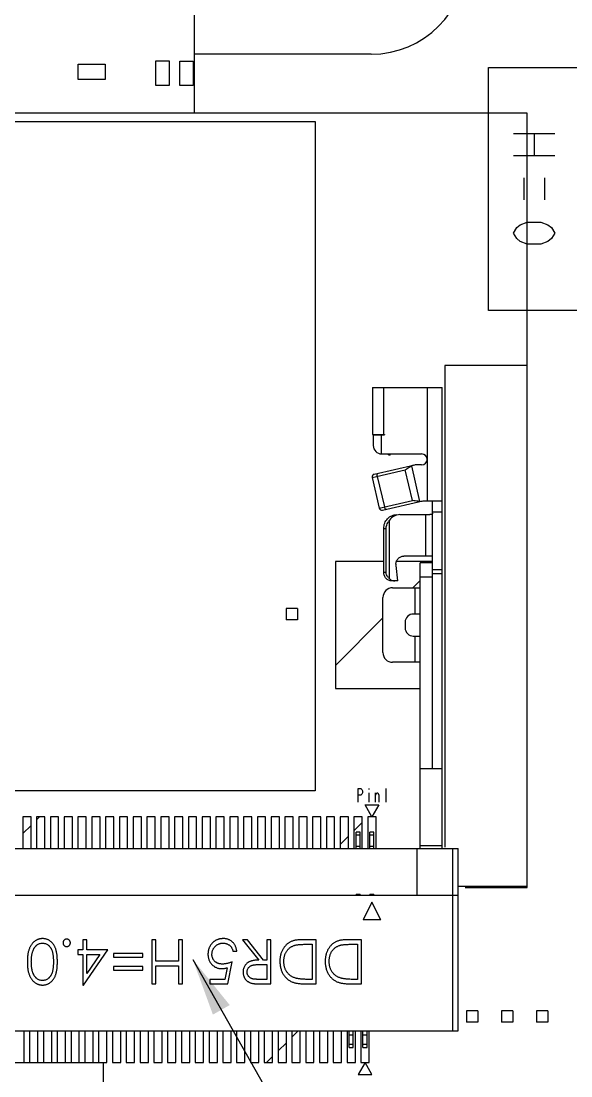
# Model space of a CAD drawing. Header units: millimetres. Extents: x 0 to 841, y 0 to 594.
# Drawn here: x 452.7 to 472.62, y 369.75 to 407.96 of the extents above; entities that cross this region are included whole.
import ezdxf

# ---------------------------------------------------------------- set-up
doc = ezdxf.new("R2010")
doc.units = ezdxf.units.MM
doc.header["$LTSCALE"] = 46.255
doc.layers.get('0').update_dxf_attribs({"linetype": 'CONTINUOUS'})
for name, color, linetype in [('ASSEM_MEM', 7, 'CONTINUOUS'), ('DETAIL', 7, 'CONTINUOUS'), ('TPC12_28', 7, 'CONTINUOUS'), ('TPC12_35', 7, 'CONTINUOUS'), ('TPC12_36', 7, 'CONTINUOUS'), ('TPC12_37', 7, 'CONTINUOUS')]:
    doc.layers.add(name, color=color, linetype=linetype)
doc.styles.get("Standard").update_dxf_attribs({"font": 'txt', "width": 0.8})
doc.dimstyles.get("Standard").update_dxf_attribs({"dimtxt": 3, "dimasz": 2.1, "dimexe": 2, "dimexo": 1, "dimtad": 1, "dimzin": 0, "dimdsep": 46, "dimtxsty": 'STANDARD', "dimblk": '_FILLED', "dimblk1": '_FILLED', "dimblk2": '_FILLED', "dimcen": 0.09, "dimazin": 0, "dimtol": 1, "dimtp": 0.01, "dimtm": 0.01, "dimtfac": 1, "dimtofl": 0, "dimtmove": 0, "dimatfit": 3, "dimldrblk": '_FILLED', "dimfxl": 1, "dimtolj": 1, "dimtzin": 0, "dimarcsym": 0})

# ---------------------------------------------------------------- blocks, each defined once
blk = doc.blocks.new('_FILLED')
at = {"color": 0, "linetype": 'BYBLOCK'}
blk.add_solid([(0, 0), (-1, 0.167), (-1, -0.167)], dxfattribs=at)

msp = doc.modelspace()

# ---------------------------------------------------------------- linework, layer by layer
at = {"layer": 'ASSEM_MEM', "color": 4, "linetype": 'CONTINUOUS'}
for p, q in [((458.977, 427.837), (458.977, 404.622)), ((465.388, 406.76), (458.977, 406.759)), ((469.637, 406.282), (472.937, 406.282)), ((469.637, 397.482), (469.637, 406.282)), ((400.707, 404.322), (463.357, 404.322)), ((471.037, 404.622), (428.819, 404.622)), ((463.357, 404.322), (463.357, 380.082)), ((471.037, 376.572), (471.037, 404.622)), ((472.937, 397.482), (469.637, 397.482)), ((471.037, 395.482), (468.052, 395.482)), ((468.052, 395.482), (468.052, 378.032)), ((465.841, 388.382), (464.087, 388.382)), ((464.087, 388.382), (464.087, 383.782)), ((467.587, 388.382), (466.283, 388.382)), ((467.587, 388.332), (467.587, 388.382)), ((464.087, 383.782), (467.162, 383.782)), ((463.357, 380.082), (400.707, 380.082)), ((465.162, 379.565), (465.662, 379.565)), ((465.412, 379.132), (465.162, 379.565)), ((465.662, 379.565), (465.412, 379.132)), ((453.062, 379.132), (452.762, 379.132)), ((452.762, 379.132), (452.762, 377.982)), ((453.062, 377.982), (453.062, 379.132)), ((453.562, 379.132), (453.262, 379.132)), ((453.262, 379.132), (453.262, 377.982)), ((453.562, 377.982), (453.562, 379.132)), ((454.062, 379.132), (453.762, 379.132)), ((453.762, 379.132), (453.762, 377.982)), ((454.062, 377.982), (454.062, 379.132)), ((454.562, 379.132), (454.262, 379.132)), ((454.262, 379.132), (454.262, 377.982)), ((454.562, 377.982), (454.562, 379.132)), ((455.062, 379.132), (454.762, 379.132)), ((454.762, 379.132), (454.762, 377.982)), ((455.062, 377.982), (455.062, 379.132)), ((455.562, 379.132), (455.262, 379.132)), ((455.262, 379.132), (455.262, 377.982)), ((455.562, 377.982), (455.562, 379.132)), ((456.062, 379.132), (455.762, 379.132)), ((455.762, 379.132), (455.762, 377.982)), ((456.062, 377.982), (456.062, 379.132)), ((456.562, 379.132), (456.262, 379.132)), ((456.262, 379.132), (456.262, 377.982)), ((456.562, 377.982), (456.562, 379.132)), ((457.062, 379.132), (456.762, 379.132)), ((456.762, 379.132), (456.762, 377.982)), ((457.062, 377.982), (457.062, 379.132)), ((457.562, 379.132), (457.262, 379.132)), ((457.262, 379.132), (457.262, 377.982)), ((457.562, 377.982), (457.562, 379.132)), ((458.062, 379.132), (457.762, 379.132)), ((457.762, 379.132), (457.762, 377.982)), ((458.062, 377.982), (458.062, 379.132)), ((458.562, 379.132), (458.262, 379.132)), ((458.262, 379.132), (458.262, 377.982)), ((458.562, 377.982), (458.562, 379.132)), ((459.062, 379.132), (458.762, 379.132)), ((458.762, 379.132), (458.762, 377.982)), ((459.062, 377.982), (459.062, 379.132)), ((459.562, 379.132), (459.262, 379.132)), ((459.262, 379.132), (459.262, 377.982)), ((459.562, 377.982), (459.562, 379.132)), ((460.062, 379.132), (459.762, 379.132)), ((459.762, 379.132), (459.762, 377.982)), ((460.062, 377.982), (460.062, 379.132)), ((460.562, 379.132), (460.262, 379.132)), ((460.262, 379.132), (460.262, 377.982)), ((460.562, 377.982), (460.562, 379.132)), ((461.062, 379.132), (460.762, 379.132)), ((460.762, 379.132), (460.762, 377.982)), ((461.062, 377.982), (461.062, 379.132)), ((461.562, 379.132), (461.262, 379.132)), ((461.262, 379.132), (461.262, 377.982)), ((461.562, 377.982), (461.562, 379.132)), ((462.062, 379.132), (461.762, 379.132)), ((461.762, 379.132), (461.762, 377.982)), ((462.062, 377.982), (462.062, 379.132)), ((462.562, 379.132), (462.262, 379.132)), ((462.262, 379.132), (462.262, 377.982)), ((462.562, 377.982), (462.562, 379.132)), ((463.062, 379.132), (462.762, 379.132)), ((462.762, 379.132), (462.762, 377.982)), ((463.062, 377.982), (463.062, 379.132)), ((463.562, 379.132), (463.262, 379.132)), ((463.262, 379.132), (463.262, 377.982)), ((463.562, 377.982), (463.562, 379.132)), ((464.062, 379.132), (463.762, 379.132)), ((463.762, 379.132), (463.762, 377.982)), ((464.062, 377.982), (464.062, 379.132)), ((464.562, 379.132), (464.262, 379.132)), ((464.262, 379.132), (464.262, 377.982)), ((464.562, 377.982), (464.562, 379.132)), ((465.062, 379.132), (464.762, 379.132)), ((464.762, 379.132), (464.762, 377.982)), ((465.062, 377.982), (465.062, 379.132)), ((465.562, 379.132), (465.262, 379.132)), ((465.262, 379.132), (465.262, 377.982)), ((465.562, 377.982), (465.562, 379.132)), ((471.037, 376.612), (468.537, 376.612)), ((468.792, 376.572), (471.037, 376.572)), ((452.812, 370.232), (452.812, 371.382)), ((453.012, 371.382), (453.012, 370.232)), ((453.312, 370.232), (453.312, 371.382)), ((453.512, 371.382), (453.512, 370.232)), ((453.812, 370.232), (453.812, 371.382)), ((454.012, 371.382), (454.012, 370.232)), ((454.312, 370.232), (454.312, 371.382)), ((454.512, 371.382), (454.512, 370.232)), ((454.812, 370.232), (454.812, 371.382)), ((455.012, 371.382), (455.012, 370.232)), ((455.312, 370.232), (455.312, 371.382)), ((455.512, 371.382), (455.512, 370.232)), ((455.812, 370.232), (455.812, 371.382)), ((456.012, 371.382), (456.012, 370.232)), ((456.312, 370.232), (456.312, 371.382)), ((456.512, 371.382), (456.512, 370.232)), ((456.812, 370.232), (456.812, 371.382)), ((457.012, 371.382), (457.012, 370.232)), ((457.312, 370.232), (457.312, 371.382)), ((457.512, 371.382), (457.512, 370.232)), ((457.812, 370.232), (457.812, 371.382)), ((458.012, 371.382), (458.012, 370.232)), ((458.312, 370.232), (458.312, 371.382)), ((458.512, 371.382), (458.512, 370.232)), ((458.812, 370.232), (458.812, 371.382)), ((459.012, 371.382), (459.012, 370.232)), ((459.312, 370.232), (459.312, 371.382)), ((459.512, 371.382), (459.512, 370.232)), ((459.812, 370.232), (459.812, 371.382)), ((460.012, 371.382), (460.012, 370.232)), ((460.312, 370.232), (460.312, 371.382)), ((460.512, 371.382), (460.512, 370.232)), ((460.812, 370.232), (460.812, 371.382)), ((461.012, 371.382), (461.012, 370.232)), ((461.312, 370.232), (461.312, 371.382)), ((461.512, 371.382), (461.512, 370.232)), ((461.812, 370.232), (461.812, 371.382)), ((462.012, 371.382), (462.012, 370.232)), ((462.312, 370.232), (462.312, 371.382)), ((462.512, 371.382), (462.512, 370.232)), ((462.812, 370.232), (462.812, 371.382)), ((463.012, 371.382), (463.012, 370.232)), ((463.312, 370.232), (463.312, 371.382)), ((463.512, 371.382), (463.512, 370.232)), ((463.812, 370.232), (463.812, 371.382)), ((464.012, 371.382), (464.012, 370.232)), ((464.312, 370.232), (464.312, 371.382)), ((464.512, 371.382), (464.512, 370.232)), ((464.812, 370.232), (464.812, 371.382)), ((465.012, 371.382), (465.012, 370.232)), ((465.312, 370.232), (465.312, 371.382)), ((395.537, 370.232), (455.812, 370.232)), ((455.677, 370.232), (455.677, 361.972)), ((456.012, 370.232), (456.312, 370.232)), ((456.512, 370.232), (456.812, 370.232)), ((457.012, 370.232), (457.312, 370.232)), ((457.512, 370.232), (457.812, 370.232)), ((458.012, 370.232), (458.312, 370.232)), ((458.512, 370.232), (458.812, 370.232)), ((459.012, 370.232), (459.312, 370.232)), ((459.512, 370.232), (459.812, 370.232)), ((460.012, 370.232), (460.312, 370.232)), ((460.512, 370.232), (460.812, 370.232)), ((461.012, 370.232), (461.312, 370.232)), ((461.512, 370.232), (461.812, 370.232)), ((462.012, 370.232), (462.312, 370.232)), ((462.512, 370.232), (462.812, 370.232)), ((463.012, 370.232), (463.312, 370.232)), ((463.512, 370.232), (463.812, 370.232)), ((464.012, 370.232), (464.312, 370.232)), ((464.512, 370.232), (464.812, 370.232)), ((465.162, 370.232), (464.912, 369.799)), ((465.012, 370.232), (465.312, 370.232)), ((465.412, 369.799), (465.162, 370.232)), ((464.912, 369.799), (465.412, 369.799))]:
    msp.add_line(p, q, dxfattribs=at)
at = {"layer": 'ASSEM_MEM', "color": 7, "linetype": 'CONTINUOUS'}
for p, q in [((454.774, 406.404), (455.752, 406.404)), ((454.774, 405.845), (454.774, 406.404)), ((455.752, 406.404), (455.752, 405.845)), ((457.588, 406.52), (458.071, 406.52)), ((457.588, 405.631), (457.588, 406.52)), ((458.071, 406.52), (458.071, 405.631)), ((458.452, 406.513), (458.934, 406.513)), ((458.452, 405.624), (458.452, 406.513)), ((458.934, 406.513), (458.934, 405.624)), ((455.752, 405.845), (454.774, 405.845)), ((458.071, 405.631), (457.588, 405.631)), ((458.934, 405.624), (458.452, 405.624)), ((465.439, 394.682), (467.962, 394.682)), ((465.439, 394.682), (465.439, 392.982)), ((467.962, 377.982), (467.962, 394.682)), ((465.439, 392.982), (465.862, 392.982)), ((465.462, 392.972), (465.862, 392.972)), ((465.462, 392.972), (465.462, 392.582)), ((465.862, 392.982), (465.862, 392.972)), ((465.762, 392.282), (467.212, 392.282)), ((465.979, 392.282), (466.051, 392.231)), ((466.086, 392.282), (466.051, 392.231)), ((465.497, 391.544), (466.962, 391.882)), ((467.212, 391.882), (466.962, 391.882)), ((465.422, 391.424), (465.677, 390.319)), ((465.797, 390.244), (467.262, 390.582)), ((467.262, 390.582), (467.961, 390.582)), ((467.612, 380.882), (467.612, 390.579)), ((466.426, 390.082), (467.509, 390.082)), ((465.841, 387.982), (465.841, 389.582)), ((466.35, 387.682), (466.285, 388.245)), ((467.612, 388.582), (466.567, 388.582)), ((467.612, 388.332), (467.162, 388.332)), ((467.162, 377.982), (467.162, 388.332)), ((466.35, 387.682), (466.126, 387.682)), ((466.162, 387.432), (467.16, 387.432)), ((465.812, 385.082), (465.812, 387.082)), ((467.162, 386.482), (466.912, 386.482)), ((466.612, 386.182), (466.612, 385.982)), ((466.912, 385.682), (467.162, 385.682)), ((467.162, 384.732), (466.162, 384.732)), ((467.162, 380.882), (467.962, 380.882)), ((464.987, 378.582), (464.837, 378.582)), ((464.837, 377.982), (464.837, 378.582)), ((464.987, 377.982), (464.987, 378.582)), ((465.487, 378.582), (465.337, 378.582)), ((465.337, 377.982), (465.337, 378.582)), ((465.487, 377.982), (465.487, 378.582)), ((395.537, 377.982), (468.537, 377.982)), ((467.037, 377.982), (467.037, 376.302)), ((467.963, 378.082), (467.162, 378.082)), ((468.537, 371.382), (468.537, 377.982)), ((395.537, 376.302), (468.537, 376.302)), ((464.987, 376.322), (464.837, 376.322)), ((464.837, 376.302), (464.837, 376.322)), ((464.987, 376.322), (464.987, 376.302)), ((465.411, 376.045), (465.091, 375.405)), ((465.487, 376.322), (465.337, 376.322)), ((465.337, 376.302), (465.337, 376.322)), ((465.731, 375.405), (465.411, 376.045)), ((465.487, 376.322), (465.487, 376.302)), ((465.731, 375.405), (465.091, 375.405)), ((455.083, 374.682), (454.94, 374.682)), ((454.94, 374.682), (454.94, 374.313)), ((455.083, 374.313), (455.083, 374.682)), ((457.586, 374.682), (457.442, 374.682)), ((457.442, 374.682), (457.442, 373.082)), ((457.586, 373.902), (457.586, 374.682)), ((458.55, 374.682), (458.406, 374.682)), ((458.406, 374.682), (458.406, 373.902)), ((458.55, 373.082), (458.55, 374.682)), ((460.902, 374.682), (460.724, 374.682)), ((460.724, 374.682), (461.312, 373.943)), ((461.49, 373.943), (460.902, 374.682)), ((461.75, 374.682), (461.606, 374.682)), ((461.606, 374.682), (461.606, 373.943)), ((461.75, 373.082), (461.75, 374.682)), ((463.391, 374.682), (462.895, 374.682)), ((463.064, 374.518), (463.247, 374.518)), ((463.247, 374.518), (463.247, 373.246)), ((463.391, 373.082), (463.391, 374.682)), ((465.032, 374.682), (464.536, 374.682)), ((464.705, 374.518), (464.888, 374.518)), ((464.888, 374.518), (464.888, 373.246)), ((465.032, 373.082), (465.032, 374.682)), ((454.94, 374.313), (454.755, 374.313)), ((454.755, 374.313), (454.755, 374.148)), ((454.755, 374.148), (454.94, 374.148)), ((454.94, 374.148), (454.94, 373.041)), ((454.969, 373.041), (455.842, 374.313)), ((455.842, 374.313), (455.083, 374.313)), ((455.083, 374.148), (455.56, 374.148)), ((455.083, 373.454), (455.083, 374.148)), ((455.56, 374.148), (455.083, 373.454)), ((457.114, 374.189), (456.047, 374.189)), ((456.047, 374.189), (456.047, 374.046)), ((457.114, 374.046), (457.114, 374.189)), ((460.376, 374.272), (460.519, 374.272)), ((456.047, 374.046), (457.114, 374.046)), ((457.114, 373.718), (456.047, 373.718)), ((456.047, 373.718), (456.047, 373.574)), ((457.114, 373.574), (457.114, 373.718)), ((458.406, 373.902), (457.586, 373.902)), ((457.586, 373.738), (458.406, 373.738)), ((457.586, 373.082), (457.586, 373.738)), ((458.406, 373.738), (458.406, 373.082)), ((460.191, 373.082), (460.355, 373.882)), ((461.313, 373.781), (461.606, 373.779)), ((461.606, 373.943), (461.49, 373.943)), ((461.606, 373.779), (461.606, 373.246)), ((456.047, 373.574), (457.114, 373.574)), ((460.165, 373.667), (460.079, 373.246)), ((454.94, 373.041), (454.969, 373.041)), ((457.442, 373.082), (457.586, 373.082)), ((458.406, 373.082), (458.55, 373.082)), ((460.079, 373.246), (459.535, 373.246)), ((459.535, 373.246), (459.535, 373.082)), ((459.535, 373.082), (460.191, 373.082)), ((461.606, 373.246), (461.306, 373.246)), ((461.43, 373.082), (461.75, 373.082)), ((463.068, 373.082), (463.391, 373.082)), ((463.247, 373.246), (463.135, 373.246)), ((464.709, 373.082), (465.032, 373.082)), ((464.888, 373.246), (464.776, 373.246)), ((395.537, 371.382), (468.537, 371.382)), ((464.587, 370.782), (464.587, 371.382)), ((464.737, 370.782), (464.737, 371.382)), ((465.087, 370.782), (465.087, 371.382)), ((465.237, 370.782), (465.237, 371.382)), ((464.587, 370.782), (464.737, 370.782)), ((465.087, 370.782), (465.237, 370.782))]:
    msp.add_line(p, q, dxfattribs=at)
at = {"layer": 'ASSEM_MEM', "color": 40, "linetype": 'CONTINUOUS'}
for p, q in [((472.037, 403.882), (470.537, 403.882)), ((471.287, 403.882), (471.287, 403.082)), ((472.037, 403.082), (470.537, 403.082)), ((470.912, 402.282), (470.912, 401.482)), ((471.662, 402.282), (471.662, 401.482)), ((470.537, 400.282), (470.662, 400.482)), ((470.662, 400.482), (470.787, 400.582)), ((470.787, 400.582), (471.037, 400.682)), ((471.037, 400.682), (471.537, 400.682)), ((471.537, 400.682), (471.787, 400.582)), ((471.787, 400.582), (471.912, 400.482)), ((471.912, 400.482), (472.037, 400.282)), ((470.662, 400.082), (470.537, 400.282)), ((472.037, 400.282), (471.912, 400.082)), ((470.787, 399.982), (470.662, 400.082)), ((471.037, 399.882), (470.787, 399.982)), ((471.537, 399.882), (471.037, 399.882)), ((471.787, 399.982), (471.537, 399.882)), ((471.912, 400.082), (471.787, 399.982)), ((464.912, 380.165), (465.008, 380.165)), ((464.912, 379.665), (464.912, 380.165)), ((465.008, 379.915), (464.912, 379.915)), ((465.008, 380.165), (465.047, 380.123)), ((465.047, 379.956), (465.008, 379.915)), ((465.047, 380.123), (465.066, 380.081)), ((465.066, 379.998), (465.047, 379.956)), ((465.066, 380.081), (465.066, 379.998)), ((465.297, 380.165), (465.297, 380.123)), ((465.297, 379.998), (465.297, 379.665)), ((465.547, 379.665), (465.547, 379.998)), ((465.547, 379.915), (465.585, 379.998)), ((465.585, 379.998), (465.624, 379.998)), ((465.624, 379.998), (465.662, 379.915)), ((465.662, 379.915), (465.662, 379.665)), ((465.912, 380.165), (465.912, 379.665))]:
    msp.add_line(p, q, dxfattribs=at)
at = {"layer": 'ASSEM_MEM', "color": 9, "linetype": 'CONTINUOUS'}
for p, q in [((465.839, 392.982), (465.839, 394.682)), ((467.412, 394.682), (467.412, 390.582)), ((465.762, 392.282), (465.762, 392.972)), ((465.422, 391.424), (466.622, 391.701)), ((466.877, 390.596), (466.622, 391.701)), ((466.845, 391.846), (467.141, 390.562)), ((465.608, 391.467), (465.863, 390.362)), ((465.677, 390.319), (466.877, 390.596)), ((467.612, 390.183), (467.962, 390.183)), ((466.047, 387.758), (466.047, 389.882)), ((467.349, 390.082), (467.349, 388.582)), ((465.841, 389.582), (465.92, 389.582)), ((465.92, 389.582), (465.92, 387.982)), ((465.92, 387.982), (465.841, 387.982)), ((467.962, 388.084), (467.612, 388.084)), ((467.612, 387.945), (467.962, 387.945)), ((467.162, 387.832), (467.612, 387.832)), ((466.962, 387.432), (466.962, 386.482)), ((466.962, 385.682), (466.962, 384.732)), ((464.837, 378.482), (464.987, 378.482)), ((465.337, 378.482), (465.487, 378.482)), ((464.987, 378.056), (464.837, 378.056)), ((465.487, 378.056), (465.337, 378.056)), ((468.337, 377.982), (468.337, 371.382)), ((464.587, 371.232), (464.737, 371.232)), ((465.087, 371.232), (465.237, 371.232)), ((464.737, 370.882), (464.587, 370.882)), ((465.237, 370.882), (465.087, 370.882))]:
    msp.add_line(p, q, dxfattribs=at)
at = {"layer": 'ASSEM_MEM', "color": 2, "linetype": 'CONTINUOUS'}
for p, q in [((466.898, 387.432), (467.162, 387.696)), ((464.087, 384.621), (465.812, 386.346)), ((453.262, 379.025), (453.369, 379.132)), ((452.762, 378.525), (453.062, 378.825)), ((464.762, 378.632), (465.062, 378.932)), ((464.262, 378.132), (464.562, 378.432)), ((462.512, 371.152), (462.742, 371.382)), ((462.012, 370.652), (462.312, 370.952)), ((461.592, 370.232), (461.812, 370.452))]:
    msp.add_line(p, q, dxfattribs=at)
at = {"layer": 'ASSEM_MEM', "color": 4, "linetype": 'CONTINUOUS'}
msp.add_arc((465.387, 410.212), 3.452, 270.01, 90.01, dxfattribs=at)
at = {"layer": 'ASSEM_MEM', "color": 7, "linetype": 'CONTINUOUS'}
for centre, radius, start, end in [((465.762, 392.582), 0.3, 180, 270), ((467.212, 392.082), 0.2, 270, 90), ((468.222, 389.693), 2.567, 127.9918, 128.5374), ((465.52, 391.446), 0.1, 102.9946, 192.9946), ((465.775, 390.341), 0.1, 192.9946, 282.9946), ((466.751, 389.379), 0.865, 144.5067, 148.3039), ((466.599, 388.282), 0.316, 180.0016, 186.6395), ((466.36, 388.09), 0.456, 220.9533, 226.7015), ((466.162, 387.082), 0.35, 89.996, 180.0015), ((466.912, 386.182), 0.3, 89.9965, 180.0002), ((466.912, 385.982), 0.3, 179.9965, 270.0002), ((466.162, 385.082), 0.35, 179.996, 270.0015)]:
    msp.add_arc(centre, radius, start, end, dxfattribs=at)
for centre, major_axis, start_param, end_param in [((466.952, 391.777), (-0.215, -0.05), -1.570796, -1.158695), ((467.207, 390.672), (0.215, 0.05), -1.982898, -1.570796)]:
    msp.add_ellipse(centre, major_axis=major_axis, ratio=0.45399, start_param=start_param, end_param=end_param, dxfattribs=at)
for points, knots in [([(466.642, 391.716), (466.657, 391.728), (466.721, 391.777), (466.789, 391.821), (466.845, 391.846)], [0, 0, 0, 0, 0.241934, 1, 1, 1, 1]), ([(467.141, 390.562), (467.119, 390.562), (467.03, 390.564), (466.942, 390.581), (466.877, 390.596)], [0, 0, 0, 0, 0.257691, 1, 1, 1, 1]), ([(467.962, 390.579), (467.962, 390.58), (467.962, 390.581), (467.961, 390.582), (467.961, 390.582)], [0, 0, 0, 0, 0.587776, 1, 1, 1, 1]), ([(465.841, 389.582), (465.841, 389.647), (465.866, 389.777), (465.97, 389.943), (466.128, 390.055), (466.254, 390.082), (466.316, 390.082)], [0, 0, 0, 0, 0.256098, 0.508612, 0.756086, 1, 1, 1, 1]), ([(465.92, 389.582), (465.923, 389.603), (465.942, 389.692), (465.979, 389.776), (466.015, 389.834)], [0, 0, 0, 0, 0.241916, 1, 1, 1, 1]), ([(466.426, 390.082), (466.354, 390.082), (466.205, 390.043), (466.09, 389.942), (466.047, 389.882)], [0, 0, 0, 0, 0.495221, 1, 1, 1, 1]), ([(467.565, 390.085), (467.561, 390.084), (467.542, 390.082), (467.523, 390.082), (467.509, 390.082)], [0, 0, 0, 0, 0.222212, 1, 1, 1, 1]), ([(467.612, 390.129), (467.612, 390.118), (467.603, 390.093), (467.578, 390.087), (467.565, 390.085)], [0, 0, 0, 0, 0.449182, 1, 1, 1, 1]), ([(466.283, 388.282), (466.283, 388.321), (466.297, 388.399), (466.36, 388.498), (466.455, 388.566), (466.53, 388.582), (466.567, 388.582)], [0, 0, 0, 0, 0.256084, 0.508613, 0.756099, 1, 1, 1, 1]), ([(466.126, 387.682), (466.089, 387.682), (466.013, 387.698), (465.919, 387.765), (465.856, 387.865), (465.841, 387.943), (465.841, 387.982)], [0, 0, 0, 0, 0.243901, 0.491387, 0.743916, 1, 1, 1, 1]), ([(466.015, 387.791), (466.003, 387.805), (465.96, 387.862), (465.93, 387.93), (465.92, 387.982)], [0, 0, 0, 0, 0.264285, 1, 1, 1, 1]), ([(466.047, 387.758), (466.06, 387.746), (466.114, 387.703), (466.185, 387.682), (466.237, 387.682)], [0, 0, 0, 0, 0.254856, 1, 1, 1, 1]), ([(453.482, 374.723), (453.469, 374.723), (453.444, 374.722), (453.406, 374.717), (453.369, 374.711), (453.334, 374.701), (453.299, 374.688), (453.265, 374.672), (453.232, 374.653), (453.2, 374.632), (453.169, 374.608), (453.14, 374.581), (453.112, 374.552), (453.086, 374.519), (453.062, 374.484), (453.04, 374.446), (453.02, 374.405), (453.001, 374.362), (452.984, 374.315), (452.97, 374.265), (452.957, 374.21), (452.947, 374.152), (452.939, 374.09), (452.933, 374.024), (452.93, 373.955), (452.93, 373.907), (452.929, 373.882)], [0, 0, 0, 0, 0.033824, 0.067298, 0.10028, 0.133019, 0.165736, 0.198792, 0.232372, 0.266409, 0.301016, 0.336196, 0.371972, 0.408574, 0.446394, 0.485225, 0.525372, 0.567224, 0.611081, 0.65775, 0.70702, 0.759235, 0.814484, 0.873227, 0.934937, 1, 1, 1, 1]), ([(453.134, 374.284), (453.138, 374.295), (453.146, 374.317), (453.16, 374.348), (453.176, 374.377), (453.193, 374.404), (453.211, 374.429), (453.231, 374.452), (453.253, 374.472), (453.282, 374.496), (453.322, 374.521), (453.372, 374.542), (453.424, 374.557), (453.459, 374.558), (453.477, 374.559)], [0, 0, 0, 0, 0.075949, 0.148549, 0.218996, 0.286119, 0.351826, 0.416074, 0.478265, 0.540325, 0.660405, 0.774606, 0.887187, 1, 1, 1, 1]), ([(453.477, 374.559), (453.494, 374.558), (453.53, 374.556), (453.582, 374.542), (453.632, 374.52), (453.672, 374.495), (453.703, 374.47), (453.725, 374.45), (453.745, 374.427), (453.764, 374.402), (453.781, 374.375), (453.797, 374.346), (453.811, 374.315), (453.825, 374.282), (453.836, 374.246), (453.846, 374.206), (453.854, 374.161), (453.861, 374.113), (453.866, 374.061), (453.87, 374.005), (453.873, 373.945), (453.873, 373.903), (453.873, 373.882)], [0, 0, 0, 0, 0.060034, 0.120278, 0.182348, 0.247919, 0.281641, 0.315701, 0.350322, 0.385703, 0.421819, 0.459196, 0.497866, 0.538301, 0.58121, 0.628183, 0.679403, 0.734699, 0.794074, 0.858416, 0.927049, 1, 1, 1, 1]), ([(454.017, 373.882), (454.016, 373.908), (454.016, 373.957), (454.013, 374.029), (454.008, 374.097), (454, 374.161), (453.99, 374.22), (453.979, 374.275), (453.965, 374.325), (453.949, 374.371), (453.931, 374.414), (453.911, 374.454), (453.889, 374.491), (453.866, 374.525), (453.842, 374.556), (453.815, 374.586), (453.787, 374.612), (453.757, 374.635), (453.726, 374.655), (453.694, 374.673), (453.661, 374.689), (453.627, 374.701), (453.592, 374.711), (453.556, 374.718), (453.519, 374.722), (453.494, 374.723), (453.482, 374.723)], [0, 0, 0, 0, 0.068113, 0.132564, 0.193427, 0.250218, 0.303569, 0.353576, 0.400235, 0.443586, 0.484619, 0.524292, 0.56238, 0.599049, 0.63494, 0.669782, 0.704009, 0.737842, 0.771098, 0.803896, 0.836415, 0.868639, 0.900715, 0.933378, 0.966213, 1, 1, 1, 1]), ([(454.355, 374.702), (454.346, 374.702), (454.329, 374.701), (454.303, 374.693), (454.281, 374.681), (454.26, 374.664), (454.244, 374.643), (454.23, 374.62), (454.223, 374.595), (454.222, 374.578), (454.222, 374.569)], [0, 0, 0, 0, 0.127702, 0.250774, 0.372756, 0.500016, 0.62846, 0.751179, 0.873822, 1, 1, 1, 1]), ([(454.222, 374.569), (454.222, 374.56), (454.223, 374.542), (454.23, 374.517), (454.243, 374.494), (454.26, 374.474), (454.281, 374.457), (454.303, 374.444), (454.329, 374.437), (454.346, 374.436), (454.355, 374.436)], [0, 0, 0, 0, 0.129041, 0.251508, 0.374052, 0.50113, 0.628208, 0.750014, 0.872481, 1, 1, 1, 1]), ([(454.488, 374.569), (454.488, 374.578), (454.487, 374.595), (454.479, 374.62), (454.467, 374.643), (454.45, 374.664), (454.43, 374.681), (454.406, 374.693), (454.381, 374.701), (454.364, 374.702), (454.355, 374.702)], [0, 0, 0, 0, 0.126232, 0.249357, 0.37139, 0.499889, 0.627204, 0.750586, 0.872243, 1, 1, 1, 1]), ([(454.355, 374.436), (454.364, 374.436), (454.381, 374.437), (454.407, 374.444), (454.43, 374.457), (454.45, 374.474), (454.467, 374.494), (454.479, 374.517), (454.487, 374.542), (454.488, 374.56), (454.488, 374.569)], [0, 0, 0, 0, 0.127574, 0.248624, 0.371829, 0.498962, 0.626095, 0.747954, 0.870903, 1, 1, 1, 1]), ([(460.031, 374.723), (460.018, 374.723), (459.991, 374.722), (459.952, 374.719), (459.914, 374.713), (459.878, 374.706), (459.842, 374.696), (459.808, 374.683), (459.775, 374.669), (459.743, 374.653), (459.713, 374.634), (459.684, 374.613), (459.657, 374.591), (459.631, 374.567), (459.608, 374.54), (459.585, 374.512), (459.565, 374.482), (459.546, 374.45), (459.529, 374.416), (459.514, 374.382), (459.501, 374.347), (459.491, 374.311), (459.483, 374.274), (459.477, 374.236), (459.474, 374.198), (459.473, 374.172), (459.473, 374.159)], [0, 0, 0, 0, 0.045086, 0.089255, 0.132243, 0.17425, 0.215459, 0.256062, 0.296449, 0.336771, 0.376906, 0.416433, 0.456138, 0.495926, 0.535754, 0.576076, 0.617285, 0.659151, 0.701562, 0.743702, 0.785445, 0.827446, 0.869882, 0.912566, 0.955986, 1, 1, 1, 1]), ([(459.617, 374.153), (459.617, 374.167), (459.618, 374.195), (459.623, 374.236), (459.633, 374.275), (459.646, 374.312), (459.663, 374.348), (459.683, 374.382), (459.708, 374.413), (459.736, 374.443), (459.766, 374.47), (459.799, 374.494), (459.832, 374.514), (459.867, 374.53), (459.904, 374.543), (459.942, 374.552), (459.982, 374.558), (460.009, 374.558), (460.023, 374.559)], [0, 0, 0, 0, 0.06671, 0.130913, 0.19326, 0.254908, 0.316089, 0.377705, 0.440242, 0.504053, 0.568301, 0.630339, 0.691695, 0.751784, 0.81232, 0.873575, 0.935793, 1, 1, 1, 1]), ([(460.023, 374.559), (460.037, 374.558), (460.065, 374.558), (460.106, 374.55), (460.147, 374.539), (460.185, 374.523), (460.222, 374.504), (460.255, 374.481), (460.285, 374.455), (460.31, 374.427), (460.332, 374.394), (460.35, 374.357), (460.365, 374.316), (460.372, 374.287), (460.376, 374.272)], [0, 0, 0, 0, 0.084794, 0.168742, 0.253267, 0.338489, 0.422631, 0.503491, 0.581382, 0.65782, 0.735623, 0.818006, 0.905313, 1, 1, 1, 1]), ([(460.519, 374.272), (460.517, 374.288), (460.512, 374.32), (460.5, 374.366), (460.485, 374.411), (460.467, 374.453), (460.445, 374.493), (460.42, 374.53), (460.392, 374.565), (460.36, 374.598), (460.326, 374.627), (460.289, 374.652), (460.251, 374.674), (460.211, 374.692), (460.169, 374.706), (460.124, 374.715), (460.078, 374.722), (460.047, 374.722), (460.031, 374.723)], [0, 0, 0, 0, 0.067653, 0.133197, 0.197015, 0.259289, 0.321332, 0.382658, 0.444117, 0.506477, 0.568385, 0.629234, 0.689363, 0.749276, 0.809764, 0.871292, 0.934579, 1, 1, 1, 1]), ([(462.895, 374.682), (462.872, 374.682), (462.826, 374.681), (462.759, 374.677), (462.696, 374.67), (462.637, 374.661), (462.583, 374.649), (462.532, 374.634), (462.485, 374.616), (462.442, 374.596), (462.403, 374.572), (462.365, 374.546), (462.329, 374.516), (462.295, 374.484), (462.263, 374.449), (462.233, 374.41), (462.205, 374.369), (462.179, 374.325), (462.155, 374.279), (462.135, 374.23), (462.117, 374.18), (462.103, 374.128), (462.091, 374.074), (462.084, 374.018), (462.079, 373.961), (462.078, 373.922), (462.078, 373.902)], [0, 0, 0, 0, 0.055037, 0.106928, 0.156011, 0.202185, 0.245558, 0.286533, 0.325147, 0.361673, 0.397287, 0.433066, 0.468805, 0.505262, 0.541925, 0.57988, 0.618417, 0.658386, 0.69892, 0.739756, 0.781177, 0.822976, 0.865705, 0.909193, 0.953919, 1, 1, 1, 1]), ([(462.606, 374.477), (462.618, 374.48), (462.643, 374.488), (462.685, 374.496), (462.732, 374.502), (462.787, 374.508), (462.847, 374.512), (462.914, 374.515), (462.987, 374.517), (463.037, 374.518), (463.064, 374.518)], [0, 0, 0, 0, 0.078677, 0.170258, 0.274976, 0.393254, 0.524451, 0.669372, 0.828099, 1, 1, 1, 1]), ([(464.536, 374.682), (464.513, 374.682), (464.467, 374.681), (464.4, 374.677), (464.337, 374.67), (464.278, 374.661), (464.224, 374.649), (464.173, 374.634), (464.126, 374.616), (464.083, 374.596), (464.044, 374.572), (464.006, 374.546), (463.97, 374.516), (463.936, 374.484), (463.904, 374.449), (463.874, 374.41), (463.846, 374.369), (463.82, 374.325), (463.796, 374.279), (463.776, 374.23), (463.758, 374.18), (463.744, 374.128), (463.733, 374.074), (463.725, 374.018), (463.72, 373.961), (463.719, 373.922), (463.719, 373.902)], [0, 0, 0, 0, 0.055037, 0.106928, 0.156011, 0.202185, 0.245558, 0.286533, 0.325147, 0.361673, 0.397287, 0.433066, 0.468805, 0.505262, 0.541925, 0.57988, 0.618417, 0.658386, 0.69892, 0.739756, 0.781177, 0.822976, 0.865705, 0.909193, 0.953919, 1, 1, 1, 1]), ([(464.247, 374.477), (464.259, 374.48), (464.284, 374.488), (464.326, 374.496), (464.373, 374.502), (464.428, 374.508), (464.488, 374.512), (464.555, 374.515), (464.628, 374.517), (464.678, 374.518), (464.705, 374.518)], [0, 0, 0, 0, 0.078677, 0.170258, 0.274976, 0.393254, 0.524451, 0.669372, 0.828099, 1, 1, 1, 1]), ([(453.073, 373.882), (453.073, 373.901), (453.074, 373.939), (453.076, 373.995), (453.081, 374.048), (453.087, 374.099), (453.096, 374.149), (453.106, 374.196), (453.119, 374.241), (453.129, 374.27), (453.134, 374.284)], [0, 0, 0, 0, 0.141157, 0.277773, 0.409244, 0.535676, 0.657497, 0.775458, 0.889412, 1, 1, 1, 1]), ([(459.473, 374.159), (459.473, 374.14), (459.474, 374.104), (459.481, 374.05), (459.492, 373.999), (459.508, 373.95), (459.528, 373.904), (459.552, 373.861), (459.582, 373.82), (459.615, 373.782), (459.651, 373.748), (459.691, 373.718), (459.732, 373.692), (459.776, 373.672), (459.823, 373.656), (459.872, 373.644), (459.924, 373.637), (459.959, 373.636), (459.977, 373.636)], [0, 0, 0, 0, 0.068955, 0.135222, 0.199238, 0.26174, 0.322744, 0.383933, 0.444896, 0.507119, 0.569232, 0.629629, 0.689185, 0.748719, 0.809106, 0.870606, 0.934192, 1, 1, 1, 1]), ([(460.003, 373.8), (459.988, 373.8), (459.96, 373.801), (459.92, 373.805), (459.881, 373.813), (459.845, 373.823), (459.811, 373.838), (459.778, 373.854), (459.749, 373.874), (459.721, 373.897), (459.697, 373.923), (459.675, 373.95), (459.657, 373.979), (459.642, 374.01), (459.631, 374.043), (459.622, 374.078), (459.617, 374.115), (459.617, 374.14), (459.617, 374.153)], [0, 0, 0, 0, 0.072963, 0.141945, 0.208532, 0.272587, 0.335035, 0.395882, 0.4567, 0.517313, 0.577339, 0.63623, 0.69437, 0.752784, 0.81164, 0.872084, 0.934649, 1, 1, 1, 1]), ([(462.222, 373.902), (462.222, 373.919), (462.223, 373.954), (462.228, 374.005), (462.235, 374.055), (462.247, 374.102), (462.261, 374.147), (462.279, 374.19), (462.3, 374.23), (462.324, 374.269), (462.351, 374.305), (462.38, 374.339), (462.412, 374.369), (462.446, 374.397), (462.483, 374.421), (462.521, 374.443), (462.563, 374.462), (462.592, 374.472), (462.606, 374.477)], [0, 0, 0, 0, 0.071536, 0.140328, 0.207105, 0.272194, 0.335537, 0.397697, 0.459149, 0.520469, 0.581118, 0.64032, 0.699421, 0.758217, 0.816875, 0.876662, 0.937585, 1, 1, 1, 1]), ([(463.863, 373.902), (463.863, 373.919), (463.864, 373.954), (463.869, 374.005), (463.877, 374.055), (463.888, 374.102), (463.902, 374.147), (463.92, 374.19), (463.941, 374.23), (463.965, 374.269), (463.992, 374.305), (464.021, 374.339), (464.053, 374.369), (464.087, 374.397), (464.124, 374.421), (464.162, 374.443), (464.204, 374.462), (464.233, 374.472), (464.247, 374.477)], [0, 0, 0, 0, 0.071536, 0.140328, 0.207105, 0.272194, 0.335537, 0.397697, 0.459149, 0.520469, 0.581118, 0.64032, 0.699421, 0.758217, 0.816875, 0.876662, 0.937585, 1, 1, 1, 1]), ([(452.929, 373.882), (452.93, 373.858), (452.93, 373.81), (452.933, 373.74), (452.939, 373.674), (452.947, 373.611), (452.957, 373.553), (452.97, 373.498), (452.985, 373.448), (453.002, 373.4), (453.021, 373.357), (453.041, 373.316), (453.064, 373.278), (453.088, 373.243), (453.114, 373.211), (453.141, 373.181), (453.17, 373.154), (453.201, 373.13), (453.233, 373.109), (453.266, 373.091), (453.299, 373.075), (453.334, 373.063), (453.37, 373.053), (453.406, 373.046), (453.444, 373.041), (453.469, 373.041), (453.482, 373.041)], [0, 0, 0, 0, 0.065278, 0.127205, 0.186168, 0.241675, 0.294115, 0.343609, 0.390387, 0.434463, 0.476646, 0.517002, 0.555936, 0.593716, 0.630057, 0.665601, 0.700745, 0.734917, 0.768681, 0.802087, 0.834849, 0.867433, 0.900138, 0.932806, 0.966212, 1, 1, 1, 1]), ([(453.477, 373.205), (453.459, 373.206), (453.424, 373.208), (453.373, 373.221), (453.323, 373.244), (453.283, 373.269), (453.252, 373.293), (453.23, 373.315), (453.21, 373.338), (453.19, 373.365), (453.172, 373.394), (453.156, 373.425), (453.14, 373.459), (453.126, 373.495), (453.114, 373.535), (453.102, 373.576), (453.094, 373.621), (453.086, 373.668), (453.081, 373.717), (453.076, 373.77), (453.074, 373.825), (453.073, 373.863), (453.073, 373.882)], [0, 0, 0, 0, 0.059689, 0.119507, 0.181075, 0.246162, 0.279894, 0.314468, 0.350403, 0.387474, 0.426147, 0.466624, 0.508745, 0.553328, 0.600058, 0.649177, 0.700552, 0.754894, 0.811825, 0.871514, 0.934319, 1, 1, 1, 1]), ([(453.873, 373.882), (453.873, 373.86), (453.873, 373.819), (453.87, 373.758), (453.866, 373.702), (453.861, 373.65), (453.855, 373.601), (453.846, 373.557), (453.836, 373.517), (453.824, 373.481), (453.811, 373.448), (453.797, 373.416), (453.781, 373.388), (453.763, 373.361), (453.745, 373.336), (453.724, 373.313), (453.703, 373.293), (453.672, 373.269), (453.632, 373.244), (453.582, 373.221), (453.53, 373.208), (453.495, 373.206), (453.477, 373.205)], [0, 0, 0, 0, 0.073302, 0.142286, 0.206253, 0.266017, 0.321612, 0.372532, 0.419497, 0.462398, 0.502825, 0.541489, 0.579034, 0.615143, 0.650298, 0.684912, 0.718701, 0.752189, 0.817245, 0.879117, 0.939613, 1, 1, 1, 1]), ([(453.482, 373.041), (453.494, 373.041), (453.519, 373.041), (453.556, 373.046), (453.592, 373.053), (453.627, 373.063), (453.661, 373.075), (453.695, 373.091), (453.727, 373.109), (453.758, 373.13), (453.788, 373.154), (453.817, 373.18), (453.843, 373.209), (453.868, 373.24), (453.891, 373.275), (453.913, 373.311), (453.932, 373.351), (453.95, 373.393), (453.966, 373.439), (453.979, 373.489), (453.991, 373.544), (454, 373.603), (454.008, 373.666), (454.013, 373.734), (454.016, 373.807), (454.016, 373.857), (454.017, 373.882)], [0, 0, 0, 0, 0.033742, 0.066533, 0.099153, 0.13154, 0.164087, 0.196563, 0.229707, 0.263315, 0.297504, 0.331686, 0.366482, 0.4021, 0.438958, 0.476748, 0.515985, 0.556589, 0.599519, 0.645765, 0.695487, 0.748721, 0.805687, 0.866754, 0.931405, 1, 1, 1, 1]), ([(460.355, 373.882), (460.338, 373.875), (460.305, 373.863), (460.256, 373.846), (460.209, 373.832), (460.164, 373.82), (460.121, 373.811), (460.08, 373.805), (460.041, 373.801), (460.015, 373.8), (460.003, 373.8)], [0, 0, 0, 0, 0.149642, 0.291099, 0.426212, 0.553498, 0.6749, 0.788977, 0.897797, 1, 1, 1, 1]), ([(461.312, 373.943), (461.295, 373.943), (461.263, 373.943), (461.215, 373.94), (461.171, 373.936), (461.129, 373.93), (461.09, 373.923), (461.053, 373.915), (461.02, 373.904), (460.979, 373.888), (460.933, 373.864), (460.884, 373.83), (460.842, 373.788), (460.807, 373.741), (460.779, 373.689), (460.759, 373.633), (460.747, 373.573), (460.745, 373.531), (460.745, 373.51)], [0, 0, 0, 0, 0.062052, 0.120621, 0.175789, 0.228041, 0.2771, 0.323011, 0.366127, 0.406783, 0.483311, 0.556994, 0.62881, 0.700809, 0.773286, 0.846279, 0.92122, 1, 1, 1, 1]), ([(460.888, 373.509), (460.889, 373.523), (460.89, 373.549), (460.899, 373.587), (460.913, 373.623), (460.933, 373.657), (460.959, 373.687), (460.988, 373.714), (461.023, 373.735), (461.055, 373.75), (461.084, 373.759), (461.109, 373.765), (461.136, 373.77), (461.166, 373.774), (461.199, 373.778), (461.235, 373.78), (461.273, 373.781), (461.3, 373.781), (461.313, 373.781)], [0, 0, 0, 0, 0.069051, 0.136825, 0.203678, 0.272717, 0.341538, 0.410538, 0.481222, 0.554898, 0.594914, 0.639318, 0.687745, 0.740876, 0.798815, 0.861087, 0.928332, 1, 1, 1, 1]), ([(462.078, 373.902), (462.078, 373.879), (462.079, 373.834), (462.086, 373.768), (462.095, 373.704), (462.109, 373.643), (462.127, 373.584), (462.149, 373.527), (462.175, 373.473), (462.205, 373.422), (462.239, 373.374), (462.275, 373.328), (462.315, 373.288), (462.358, 373.25), (462.404, 373.217), (462.453, 373.187), (462.505, 373.16), (462.542, 373.147), (462.56, 373.139)], [0, 0, 0, 0, 0.070764, 0.139466, 0.206349, 0.271441, 0.334996, 0.397655, 0.459593, 0.521506, 0.582395, 0.642353, 0.701298, 0.760125, 0.818845, 0.878306, 0.938455, 1, 1, 1, 1]), ([(462.643, 373.291), (462.627, 373.296), (462.595, 373.307), (462.549, 373.326), (462.506, 373.349), (462.466, 373.375), (462.429, 373.405), (462.394, 373.437), (462.362, 373.473), (462.333, 373.512), (462.306, 373.553), (462.284, 373.597), (462.265, 373.643), (462.249, 373.691), (462.237, 373.74), (462.228, 373.792), (462.222, 373.846), (462.222, 373.883), (462.222, 373.902)], [0, 0, 0, 0, 0.063993, 0.12592, 0.186874, 0.246558, 0.305884, 0.365135, 0.425, 0.485666, 0.546916, 0.608206, 0.669976, 0.732826, 0.796774, 0.862187, 0.929849, 1, 1, 1, 1]), ([(463.719, 373.902), (463.719, 373.879), (463.72, 373.834), (463.727, 373.768), (463.736, 373.704), (463.75, 373.643), (463.768, 373.584), (463.79, 373.527), (463.816, 373.473), (463.846, 373.422), (463.88, 373.374), (463.916, 373.328), (463.956, 373.288), (463.999, 373.25), (464.045, 373.217), (464.094, 373.187), (464.146, 373.16), (464.183, 373.147), (464.201, 373.139)], [0, 0, 0, 0, 0.070764, 0.139466, 0.206349, 0.271441, 0.334996, 0.397655, 0.459593, 0.521506, 0.582395, 0.642353, 0.701298, 0.760125, 0.818845, 0.878306, 0.938455, 1, 1, 1, 1]), ([(464.284, 373.291), (464.268, 373.296), (464.236, 373.307), (464.19, 373.326), (464.147, 373.349), (464.107, 373.375), (464.07, 373.405), (464.035, 373.437), (464.003, 373.473), (463.974, 373.512), (463.947, 373.553), (463.925, 373.597), (463.906, 373.643), (463.89, 373.691), (463.878, 373.74), (463.869, 373.792), (463.863, 373.846), (463.863, 373.883), (463.863, 373.902)], [0, 0, 0, 0, 0.063993, 0.12592, 0.186874, 0.246558, 0.305884, 0.365135, 0.425, 0.485666, 0.546916, 0.608206, 0.669976, 0.732826, 0.796774, 0.862187, 0.929849, 1, 1, 1, 1]), ([(459.977, 373.636), (459.991, 373.636), (460.021, 373.637), (460.067, 373.643), (460.115, 373.653), (460.148, 373.662), (460.165, 373.667)], [0, 0, 0, 0, 0.226027, 0.467099, 0.724932, 1, 1, 1, 1]), ([(460.745, 373.51), (460.745, 373.497), (460.745, 373.472), (460.75, 373.434), (460.757, 373.399), (460.767, 373.365), (460.779, 373.332), (460.795, 373.301), (460.813, 373.272), (460.834, 373.244), (460.857, 373.218), (460.882, 373.195), (460.909, 373.174), (460.937, 373.155), (460.967, 373.138), (460.999, 373.124), (461.032, 373.112), (461.056, 373.106), (461.067, 373.104)], [0, 0, 0, 0, 0.068359, 0.134815, 0.198683, 0.261561, 0.323202, 0.38431, 0.445928, 0.507648, 0.56935, 0.630173, 0.690547, 0.750868, 0.811255, 0.872936, 0.935783, 1, 1, 1, 1]), ([(461.306, 373.246), (461.292, 373.246), (461.265, 373.246), (461.226, 373.247), (461.19, 373.249), (461.157, 373.253), (461.128, 373.256), (461.101, 373.261), (461.078, 373.267), (461.051, 373.275), (461.02, 373.289), (460.988, 373.31), (460.959, 373.335), (460.934, 373.365), (460.914, 373.398), (460.899, 373.434), (460.89, 373.471), (460.889, 373.496), (460.888, 373.509)], [0, 0, 0, 0, 0.074914, 0.144717, 0.208889, 0.268066, 0.321121, 0.369353, 0.412348, 0.450692, 0.520831, 0.589035, 0.657087, 0.726936, 0.795981, 0.863635, 0.931186, 1, 1, 1, 1]), ([(461.067, 373.104), (461.076, 373.102), (461.095, 373.098), (461.127, 373.093), (461.165, 373.09), (461.207, 373.087), (461.255, 373.085), (461.309, 373.083), (461.367, 373.082), (461.408, 373.082), (461.43, 373.082)], [0, 0, 0, 0, 0.073628, 0.162615, 0.265302, 0.382842, 0.515178, 0.661566, 0.823742, 1, 1, 1, 1]), ([(462.56, 373.139), (462.574, 373.135), (462.604, 373.125), (462.653, 373.113), (462.707, 373.103), (462.768, 373.096), (462.834, 373.089), (462.907, 373.085), (462.986, 373.082), (463.04, 373.082), (463.068, 373.082)], [0, 0, 0, 0, 0.08712, 0.18423, 0.292169, 0.410633, 0.541156, 0.682594, 0.835711, 1, 1, 1, 1]), ([(463.135, 373.246), (463.107, 373.246), (463.054, 373.246), (462.978, 373.248), (462.907, 373.252), (462.843, 373.257), (462.784, 373.263), (462.732, 373.271), (462.685, 373.279), (462.657, 373.287), (462.643, 373.291)], [0, 0, 0, 0, 0.167024, 0.32181, 0.464407, 0.594889, 0.713417, 0.820715, 0.915681, 1, 1, 1, 1]), ([(464.201, 373.139), (464.215, 373.135), (464.245, 373.125), (464.294, 373.113), (464.348, 373.103), (464.409, 373.096), (464.475, 373.089), (464.548, 373.085), (464.627, 373.082), (464.681, 373.082), (464.709, 373.082)], [0, 0, 0, 0, 0.08712, 0.18423, 0.292169, 0.410633, 0.541156, 0.682594, 0.835711, 1, 1, 1, 1]), ([(464.776, 373.246), (464.748, 373.246), (464.695, 373.246), (464.619, 373.248), (464.548, 373.252), (464.484, 373.257), (464.425, 373.263), (464.373, 373.271), (464.326, 373.279), (464.298, 373.287), (464.284, 373.291)], [0, 0, 0, 0, 0.167024, 0.32181, 0.464407, 0.594889, 0.713417, 0.820715, 0.915681, 1, 1, 1, 1])]:
    msp.add_open_spline(points, degree=3, knots=knots, dxfattribs=at)
at = {"layer": 'ASSEM_MEM', "color": 9, "linetype": 'CONTINUOUS'}
for points, knots in [([(465.606, 391.477), (465.602, 391.498), (465.599, 391.532), (465.617, 391.571), (465.63, 391.574)], [0, 0, 0, 0, 0.622197, 1, 1, 1, 1]), ([(465.93, 390.274), (465.916, 390.271), (465.891, 390.293), (465.874, 390.326), (465.866, 390.349), (465.863, 390.362)], [0, 0, 0, 0, 0.375053, 0.668421, 1, 1, 1, 1])]:
    msp.add_open_spline(points, degree=3, knots=knots, dxfattribs=at)
msp.add_open_spline([(465.608, 391.467), (465.608, 391.47), (465.607, 391.473), (465.606, 391.477)], degree=3, dxfattribs=at)
at = {"layer": 'TPC12_28', "color": 7, "linetype": 'CONTINUOUS'}
for p, q in [((462.718, 386.681), (462.311, 386.681)), ((462.311, 386.681), (462.311, 386.274)), ((462.718, 386.681), (462.718, 386.274)), ((462.718, 386.274), (462.311, 386.274))]:
    msp.add_line(p, q, dxfattribs=at)
at = {"layer": 'TPC12_35', "color": 7, "linetype": 'CONTINUOUS'}
for p, q in [((469.245, 372.101), (468.839, 372.101)), ((468.839, 372.101), (468.839, 371.695)), ((469.245, 372.101), (469.245, 371.695)), ((469.245, 371.695), (468.839, 371.695))]:
    msp.add_line(p, q, dxfattribs=at)
at = {"layer": 'TPC12_36', "color": 7, "linetype": 'CONTINUOUS'}
for p, q in [((471.785, 372.101), (471.379, 372.101)), ((471.379, 372.101), (471.379, 371.695)), ((471.785, 372.101), (471.785, 371.695)), ((471.785, 371.695), (471.379, 371.695))]:
    msp.add_line(p, q, dxfattribs=at)
at = {"layer": 'TPC12_37', "color": 7, "linetype": 'CONTINUOUS'}
for p, q in [((470.515, 372.101), (470.109, 372.101)), ((470.109, 372.101), (470.109, 371.695)), ((470.515, 372.101), (470.515, 371.695)), ((470.515, 371.695), (470.109, 371.695))]:
    msp.add_line(p, q, dxfattribs=at)

# ---------------------------------------------------------------- leaders
at = {"layer": 'DETAIL', "color": 2, "linetype": 'CONTINUOUS'}
msp.add_leader([(458.922, 373.97), (469.333, 355.57)], dimstyle='STANDARD', override={"dimtad": 0}, dxfattribs=at)

doc.saveas('drawing.dxf')
